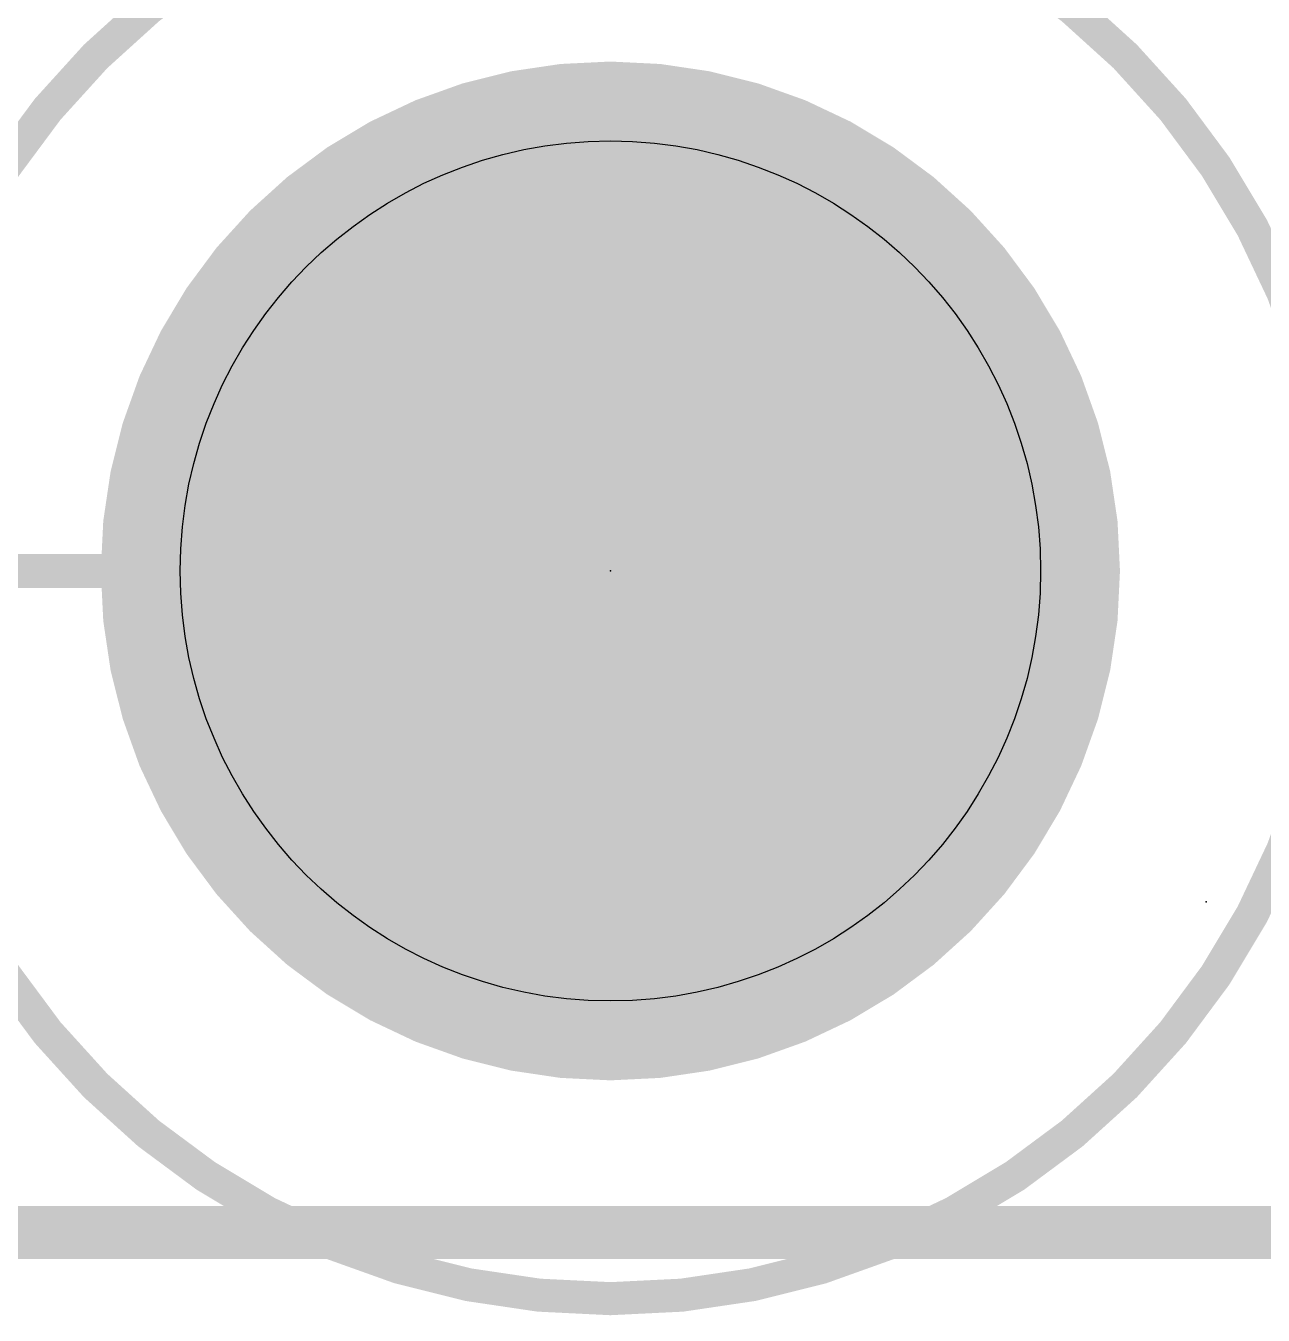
# Model space of a CAD drawing. Extents: x -33 to 74, y -17 to 52.
# Drawn here: x 0.296 to 5.045, y -0.318 to 4.633 of the extents above; entities that cross this region are included whole.
import ezdxf

# ---------------------------------------------------------------- set-up
doc = ezdxf.new("R2010")
doc.units = 0
for name, color, linetype in [('20', 53, 'CONTINUOUS'), ('23', 53, 'CONTINUOUS'), ('29', 253, 'CONTINUOUS'), ('30', 253, 'CONTINUOUS'), ('39', 12, 'CONTINUOUS'), ('41', 12, 'CONTINUOUS'), ('42', 132, 'CONTINUOUS'), ('47', 253, 'CONTINUOUS')]:
    doc.layers.add(name, color=color, linetype=linetype)

msp = doc.modelspace()

# ---------------------------------------------------------------- linework, layer by layer
at = {"layer": '20', "const_width": 0.2032}
msp.add_lwpolyline([(27.94, 0), (0, 0)], dxfattribs=at)
at = {"layer": '20'}
msp.add_circle((2.54, 2.54), 1.651, dxfattribs=at)
at = {"layer": '23'}
for p in [(2.54, 2.54), (4.826, 1.27)]:
    msp.add_point(p, dxfattribs=at)
at = {"layer": '29', "const_width": 1.7526}
msp.add_lwpolyline([(2.54, 1.6637, 1), (2.54, 3.4163, 1), (2.54, 1.6637)], format="xyb", dxfattribs=at)
at = {"layer": '30', "const_width": 1.7526}
msp.add_lwpolyline([(2.54, 1.6637, 1), (2.54, 3.4163, 1), (2.54, 1.6637)], format="xyb", dxfattribs=at)
at = {"layer": '39', "const_width": 0.127}
msp.add_lwpolyline([(2.54, -0.254, 1), (2.54, 5.334, 1), (2.54, -0.254)], format="xyb", dxfattribs=at)
at = {"layer": '41'}
for points, const_width in [([(2.54, 4.3942, 1), (2.54, 0.6858)], 0.2032), ([(2.54, 0.6858, 1), (2.54, 4.3942)], 0.2032), ([(2.54, 4.445, 1), (2.54, 4.3434)], 0.1016), ([(2.54, 4.3434, 1), (2.54, 4.445)], 0.1016), ([(2.54, 0.7366, 1), (2.54, 0.635)], 0.1016), ([(2.54, 0.635, 1), (2.54, 0.7366)], 0.1016)]:
    msp.add_lwpolyline(points, format="xyb", dxfattribs=dict(at, const_width=const_width))
at = {"layer": '42'}
for points, const_width in [([(2.54, 4.3942, 1), (2.54, 0.6858)], 0.2032), ([(2.54, 0.6858, 1), (2.54, 4.3942)], 0.2032), ([(2.54, 4.445, 1), (2.54, 4.3434)], 0.1016), ([(2.54, 4.3434, 1), (2.54, 4.445)], 0.1016), ([(2.54, 0.7366, 1), (2.54, 0.635)], 0.1016), ([(2.54, 0.635, 1), (2.54, 0.7366)], 0.1016)]:
    msp.add_lwpolyline(points, format="xyb", dxfattribs=dict(at, const_width=const_width))
at = {"layer": '47', "const_width": 0.13}
msp.add_lwpolyline([(2.54, 2.54), (-8.3, 2.54)], dxfattribs=at)
at = {"layer": '47', "const_width": 0.065}
msp.add_lwpolyline([(2.54, 2.5075, 1), (2.54, 2.5725)], format="xyb", dxfattribs=at)

doc.saveas('drawing.dxf')
